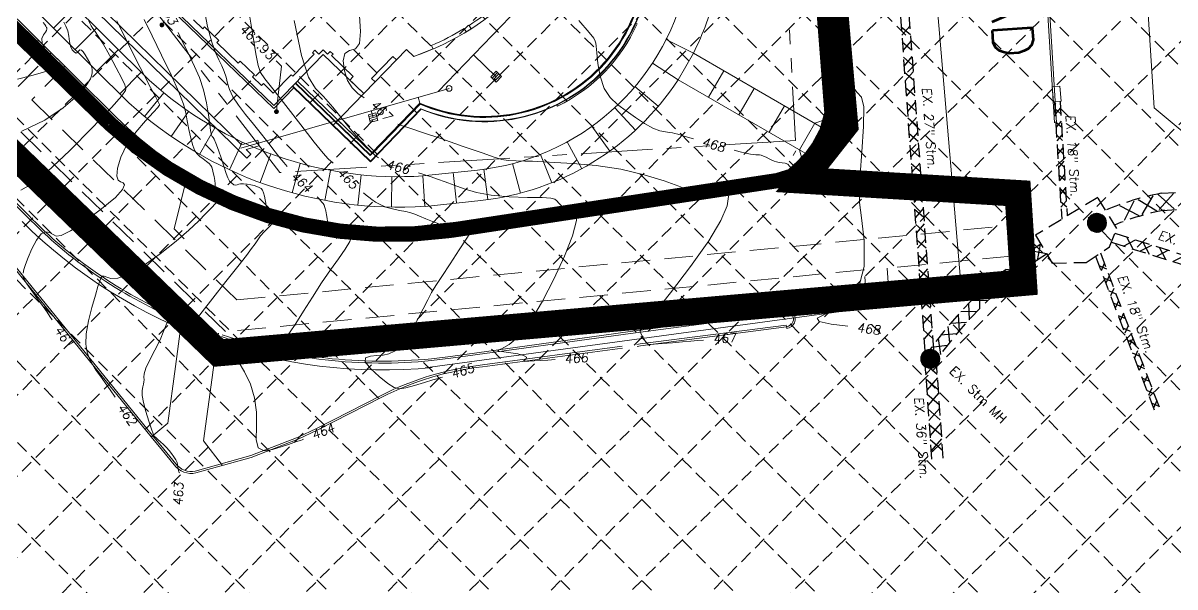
# Model space of a CAD drawing. Header units: inches. Extents: x 4334 to 5439, y 4649 to 5754.
# Drawn here: x 4893.8 to 5195.6, y 4860.6 to 5008.4 of the extents above; entities that cross this region are included whole.
import ezdxf
from ezdxf.enums import TextEntityAlignment as Align

# ---------------------------------------------------------------- set-up
doc = ezdxf.new("R2010")
doc.units = ezdxf.units.IN
doc.header["$LTSCALE"] = 30
doc.header["$MEASUREMENT"] = 0
for name, pattern in [('DIVIDE2', [0.625, 0.25, -0.125, 0, -0.125, 0, -0.125]), ('HIDDEN', [0.375, 0.25, -0.125]), ('HIDDEN2', [0.1875, 0.125, -0.0625]), ('PHANTOM2', [1.25, 0.625, -0.125, 0.125, -0.125, 0.125, -0.125]), ('PHANTOM2 Long', [1.875, 1.25, -0.125, 0.125, -0.125, 0.125, -0.125])]:
    doc.linetypes.add(name, pattern=pattern)
for name, color, linetype in [('0S-jnts', 7, 'Continuous'), ('0s-paving', 1, 'Continuous'), ('0S-wall', 1, 'Continuous'), ('0s-wall cap', 1, 'Continuous'), ('BLDG', 10, 'Continuous'), ('BNDY RWC', 4, 'PHANTOM2'), ('CONC', 8, 'Continuous'), ('CURB', 6, 'Continuous'), ('CURB_FACE', 7, 'Continuous'), ('DA LINE', 211, 'DIVIDE2'), ('EC', 15, 'Continuous'), ('GRID', 254, 'HIDDEN'), ('PC', 15, 'Continuous'), ('PRJ LIMITS', 231, 'Continuous'), ('ROW', 1, 'PHANTOM2 Long'), ('SAWCUT', 3, 'HIDDEN'), ('SILTFENCE', 23, 'HIDDEN'), ('STREETNAMES', 42, 'Continuous'), ('SW_AREA_DRAINS', 7, 'Continuous'), ('SW_INLET_EXST', 7, 'Continuous'), ('SW_MHOLE_EXST', 7, 'Continuous'), ('SW_PERF_DRAIN', 183, 'Continuous'), ('SW_PIPE', 30, 'Continuous'), ('SW_PIPE_EXIST', 7, 'HIDDEN2'), ('SW_PIPE_EXST_ANNO', 7, 'Continuous'), ('SW_PIPE_HDPE', 6, 'Continuous'), ('SW_PIPE_HDPE_18', 1, 'Continuous')]:
    doc.layers.add(name, color=color, linetype=linetype)
doc.styles.add('C140', font='SIMPLEX.shx', dxfattribs={"height": 0.07})
doc.styles.add('C80', font='SIMPLEX.shx', dxfattribs={"height": 0.04})

# ---------------------------------------------------------------- blocks, each defined once
blk = doc.blocks.new('_Dot')
at = {"color": 0, "linetype": 'ByBlock', "lineweight": -2}
blk.add_line((-0.5, 0), (-1, 0), dxfattribs=at)
at = {"color": 0, "linetype": 'ByBlock', "const_width": 0.5}
blk.add_lwpolyline([(-0.25, 0, 1), (0.25, 0, 1)], format="xyb", close=True, dxfattribs=at)

msp = doc.modelspace()

# ---------------------------------------------------------------- linework, layer by layer
at = {"layer": '0S-jnts', "color": 7, "lineweight": 0}
for p, q in [((4907.45, 5012.8), (4901.81, 5007.12)), ((4913.13, 5007.16), (4907.49, 5001.48)), ((5069.42, 5000.5), (5062.27, 5004.1)), ((4918.8, 5001.53), (4913.16, 4995.85)), ((5069.42, 5000.5), (5065.42, 4993.57)), ((5065.42, 4993.57), (5058.72, 4997.95)), ((4919.15, 4989.9), (4924.79, 4995.58)), ((5077.36, 4995.91), (5073.36, 4988.98)), ((5060.23, 4986.62), (5054.12, 4991.79)), ((5085.31, 4991.32), (5081.31, 4984.39)), ((4925.66, 4983.97), (4930.74, 4990.15)), ((4932.67, 4978.69), (4937.21, 4985.28)), ((5054.24, 4980.36), (5048.81, 4986.24)), ((5093.25, 4986.74), (5089.25, 4979.81)), ((4940.09, 4974.02), (4944.06, 4980.97)), ((5047.52, 4974.88), (5042.85, 4981.37)), ((4947.88, 4969.99), (4951.26, 4977.24)), ((5040.19, 4970.26), (5036.35, 4977.27)), ((4955.97, 4966.62), (4958.74, 4974.13)), ((5032.35, 4966.57), (5029.39, 4974)), ((4964.32, 4963.94), (4966.45, 4971.65)), ((4974.34, 4969.82), (4972.86, 4961.96)), ((5015.61, 4962.18), (5014.54, 4970.11)), ((5024.11, 4963.86), (5022.08, 4971.6)), ((4982.36, 4968.66), (4981.54, 4960.7)), ((4990.44, 4968.18), (4990.3, 4960.18)), ((4999.06, 4960.38), (4998.54, 4968.37)), ((5007.37, 4961.27), (5006.51, 4969.22))]:
    msp.add_line(p, q, dxfattribs=at)
at = {"layer": '0s-paving', "color": 7, "lineweight": 0}
for p, q in [((4880.21, 5028.56), (4921.51, 4987.56)), ((4904.61, 5015.62), (4927.15, 4993.24)), ((5106.84, 4978.89), (5069.42, 5000.5)), ((5102.84, 4971.96), (5065.42, 4993.57)), ((5107.31, 4984.74), (5107.37, 4984.04)), ((5101.2, 4982.15), (5097.2, 4975.22)), ((5101.2, 4982.15), (5107.35, 4984.27)), ((5097.2, 4975.22), (5098.83, 4969.02)), ((4998.49, 4968.36), (5012.85, 4969.9)), ((4999.18, 4960.39), (5013.7, 4961.95))]:
    msp.add_line(p, q, dxfattribs=at)
for centre, radius, start, end in [((5006.15, 5032.4), 62.86, 276.1181, 347.1541), ((5006.15, 5032.4), 70.85, 333.2397, 347.2708), ((4992.22, 5065.09), 96.93, 227.6371, 273.8033), ((5006.15, 5032.4), 70.85, 276.1171, 326.767), ((4992.22, 5065.09), 104.93, 227.6371, 273.8033)]:
    msp.add_arc(centre, radius, start, end, dxfattribs=at)
at = {"layer": '0S-wall', "color": 7, "lineweight": 0}
for p, q in [((5054.2, 5008.42), (5054.66, 5008.22)), ((4964.48, 4991.9), (4984.82, 4972.27)), ((4965.17, 4992.62), (4984.79, 4973.68)), ((4984.79, 4973.68), (4997.82, 4987.17)), ((4984.82, 4972.27), (4998.06, 4985.99)), ((5033.6, 4987.09), (5033.82, 4986.64))]:
    msp.add_line(p, q, dxfattribs=at)
for radius, start, end in [(42.33, 246.6305, 25.3891), (43.33, 247.5486, 24.471), (43.83, 295.9978, 336.0216)]:
    msp.add_arc((5014.61, 5026.03), radius, start, end, dxfattribs=at)
at = {"layer": '0s-wall cap', "color": 7, "lineweight": 0}
for p, q in [((4964.39, 4991.81), (4984.82, 4972.09)), ((4965.26, 4992.71), (4984.79, 4973.86)), ((4984.79, 4973.86), (4997.79, 4987.32)), ((4984.82, 4972.09), (4998.09, 4985.84))]:
    msp.add_line(p, q, dxfattribs=at)
for radius, start, end in [(42.21, 246.5131, 25.5065), (43.46, 247.6607, 24.3589)]:
    msp.add_arc((5014.61, 5026.03), radius, start, end, dxfattribs=at)
at = {"layer": 'BLDG', "color": 7, "lineweight": 0}
for p, q in [((4932.38, 5012.29), (4959.54, 4986.07)), ((5009.35, 5006.98), (5009.88, 5006.12)), ((5009.88, 5006.12), (5011.22, 5006.96)), ((5009.88, 5006.12), (5009.88, 5006.12)), ((5011.22, 5006.96), (5010.69, 5007.82)), ((5011.22, 5006.96), (5011.22, 5006.96)), ((4991.61, 4998.78), (4994.25, 5001.51)), ((4994.25, 5001.51), (4996.15, 4999.67)), ((4996.15, 4999.67), (5001.22, 5001.64)), ((5001.22, 5001.63), (5000.83, 5002.56)), ((5001.22, 5001.64), (5000.83, 5002.56)), ((4985.13, 4993.92), (4990.69, 4999.67)), ((4990.69, 4999.67), (4991.61, 4998.78)), ((4986.06, 4993.02), (4985.13, 4993.92)), ((4959.54, 4986.07), (4964.84, 4991.56)), ((4964.84, 4991.56), (4975.09, 4981.66)), ((4983.08, 4989.93), (4986.06, 4993.02)), ((4975.09, 4981.66), (4983.08, 4989.93))]:
    msp.add_line(p, q, dxfattribs=at)
msp.add_lwpolyline([(4938.48, 5009.24), (4940.91, 5006.9), (4941.4, 5007.41), (4941.4, 5007.41), (4941.4, 5007.41), (4945.08, 5003.85), (4945.08, 5003.85), (4945.08, 5003.85), (4945.08, 5003.85), (4944.59, 5003.34), (4950.17, 4997.96), (4950.66, 4998.47), (4950.66, 4998.47), (4950.66, 4998.47), (4954.35, 4994.91), (4954.35, 4994.91), (4954.44, 4994.82), (4953.95, 4994.31), (4956.28, 4992.05), (4956.78, 4992.56), (4956.78, 4992.56), (4956.87, 4992.48), (4959.38, 4990.05), (4964.07, 4994.9), (4964.49, 4994.5), (4970.05, 5000.25), (4969.63, 5000.66), (4970.24, 5001.29), (4971.31, 5000.25), (4972.44, 5001.42), (4973.61, 5000.29), (4974.31, 5001.01), (4975.03, 5000.31), (4974.62, 4999.89), (4980.29, 4994.42), (4979.39, 4993.49), (4983.08, 4989.93)], dxfattribs=at)
for centre, start, end in [((4973.47, 5065.75), 302.7174, 310.702), ((4973.47, 5065.74), 293.4167, 301.4022)]:
    msp.add_arc(centre, 68.85, start, end, dxfattribs=at)
at = {"layer": 'BNDY RWC', "color": 7, "lineweight": 0}
for p, q in [((5089.24, 5104.04), (5096.18, 4977.68)), ((4961.09, 4969.28), (4901.47, 5046.61)), ((5096.18, 4977.68), (4961.09, 4969.28))]:
    msp.add_line(p, q, dxfattribs=at)
at = {"layer": 'CONC', "color": 7, "lineweight": 0}
for p, q in [((5095.59, 4973.74), (5096.23, 4974.97)), ((4935.42, 4931.06), (4935.08, 4928.29)), ((5093.23, 4932.85), (5093.17, 4933.25)), ((5093.27, 4932.76), (5093.33, 4932.39)), ((4935.08, 4928.29), (4933.73, 4918.43)), ((5093.83, 4928.9), (5093.75, 4929.27)), ((5093.87, 4928.4), (5093.91, 4928.82)), ((4944.45, 4923.52), (4945.02, 4927.13)), ((4943.41, 4915.48), (4944.45, 4923.52)), ((4933.73, 4918.43), (4931.79, 4903.53)), ((4941.09, 4898.88), (4943.41, 4915.48)), ((4931.79, 4903.53), (4927.53, 4900.06)), ((4946.05, 4892.49), (4941.09, 4898.88))]:
    msp.add_line(p, q, dxfattribs=at)
for radius in [2.45, 1.95]:
    msp.add_arc((5093.67, 4930.84), radius, 274.5816, 101.8057, dxfattribs=at)
at = {"layer": 'CURB', "color": 7, "lineweight": 0}
for p, q in [((4876.69, 5025.01), (4917.99, 4984.01)), ((5104.74, 5012.47), (5106.81, 4984.71)), ((4903.19, 4998.09), (4917.63, 4983.65)), ((4876.53, 4975.97), (4894.86, 4957.71)), ((4876.89, 4976.33), (4895.22, 4958.07)), ((5091.42, 4967.4), (5068.39, 4964.39)), ((5094.59, 4968.07), (5091.38, 4967.39)), ((5068.39, 4964.39), (5011.57, 4956.69)), ((5011.58, 4956.69), (4999.71, 4955.42)), ((4927.35, 4900), (4889.46, 4946.74)), ((4927.74, 4900.31), (4889.85, 4947.06))]:
    msp.add_line(p, q, dxfattribs=at)
for points in [[(5164.04, 4982.28), (5157.03, 5095.73), (5153.92, 5139.45), (5152.74, 5158.53, -0.299365)], [(5164.54, 4982.32), (5157.53, 5095.77), (5154.42, 5139.48), (5153.24, 5158.56, -0.18712)], [(4945.84, 4926.24, 0.106983), (5000.84, 4919.94), (5005.87, 4920.56), (5052.92, 4927.05), (5093.33, 4932.39)], [(4946, 4926.71, 0.106972), (5000.79, 4920.44), (5005.8, 4921.05), (5052.85, 4927.55), (5093.27, 4932.88)], [(5050.83, 4923.2), (5014.2, 4918.32, 0.08862), (4987.84, 4910.4), (4970.89, 4901.7), (4966.11, 4899.41), (4953.62, 4894.56), (4939.07, 4890.49, -0.284304), (4933.43, 4892.59), (4930.37, 4896.39), (4927.37, 4900)], [(5050.77, 4923.7), (5014.14, 4918.82, 0.08861), (4987.61, 4910.84), (4970.67, 4902.15), (4965.91, 4899.87), (4953.46, 4895.04), (4938.95, 4890.98, -0.283581), (4933.82, 4892.9), (4930.75, 4896.7), (4927.75, 4900.32)]]:
    msp.add_lwpolyline(points, format="xyb", dxfattribs=at)
for points in [[(5093.75, 4929.27), (5055.48, 4924.31), (5054.64, 4924.18)], [(5093.82, 4928.77), (5055.55, 4923.82), (5054.72, 4923.69)]]:
    msp.add_lwpolyline(points, dxfattribs=at)
for centre, radius, start, end in [((5091.61, 4983.07), 15.29, 281.2638, 6.1526), ((4988.48, 5054.42), 99.63, 224.9641, 276.4686), ((4981.99, 5042.45), 121.54, 224.2044, 246.6376), ((4981.99, 5042.45), 121.04, 224.2025, 246.6376)]:
    msp.add_arc(centre, radius, start, end, dxfattribs=at)
at = {"layer": 'CURB_FACE', "color": 7, "lineweight": 0}
for p, q in [((4876.21, 5024.55), (4917.48, 4983.52)), ((4876.34, 5024.66), (4917.64, 4983.66)), ((5105.24, 5012.5), (5107.31, 4984.74)), ((5091.48, 4966.9), (5068.45, 4963.89)), ((5094.69, 4967.58), (5091.48, 4966.9)), ((5068.45, 4963.89), (5011.63, 4956.2)), ((5011.45, 4955.99), (4999.58, 4954.72)), ((5011.63, 4956.2), (4999.76, 4954.92))]:
    msp.add_line(p, q, dxfattribs=at)
for centre, radius, start, end in [((4988.38, 5054.22), 100.13, 224.9212, 276.4257), ((4988.48, 5054.42), 100.13, 224.9641, 276.4686), ((5091.61, 4983.07), 15.79, 281.2637, 3.5382)]:
    msp.add_arc(centre, radius, start, end, dxfattribs=at)
at = {"layer": 'DA LINE', "color": 7, "linetype": 'Continuous', "lineweight": 0}
for p, q in [((5123.46, 5127.48), (5139.71, 4937.11)), ((4959.53, 4986.78), (4933.09, 5012.3)), ((4972.47, 5000.18), (4959.53, 4986.78)), ((4983.08, 4989.93), (4972.47, 5000.18)), ((4994.25, 5001.51), (4991.61, 4998.78)), ((4996.15, 4999.67), (4994.25, 5001.51)), ((4991.61, 4998.78), (4983.08, 4989.93)), ((4965.72, 4993.19), (4985.34, 4974.25)), ((4985.34, 4974.25), (4997.82, 4987.17)), ((5139.71, 4937.11), (4999.15, 4918.02))]:
    msp.add_line(p, q, dxfattribs=at)
for centre, radius, start, end in [((4973.64, 5065.58), 69.65, 288.8509, 343.1685), ((5014.61, 5026.03), 42.33, 246.6305, 25.3891), ((4988.05, 5051.62), 134.14, 225.218, 275.5478)]:
    msp.add_arc(centre, radius, start, end, dxfattribs=at)
at = {"layer": 'EC', "color": 43, "lineweight": 0, "flags": 128}
for points in [[(4940.98, 5013.46), (4942.15, 5007.54), (4943.26, 5003.4), (4944.25, 5000.68), (4945.12, 4998.78), (4945.88, 4997.19), (4946.52, 4995.73), (4947.02, 4994.27), (4947.41, 4992.72), (4947.91, 4991.01), (4948.79, 4989.08), (4950.25, 4986.9), (4952.13, 4984.5), (4954.21, 4981.95), (4956.28, 4979.33), (4958.2, 4976.84), (4959.85, 4974.7), (4961.13, 4973.08), (4962.15, 4971.85), (4963.03, 4970.81)], [(4911.09, 5008.99), (4911.35, 5008.4), (4911.7, 5007.72), (4912.14, 5007), (4912.72, 5006.21), (4913.55, 5005.02), (4914.79, 5003.02), (4916.47, 5000.02), (4918.26, 4996.67), (4919.69, 4993.86), (4920.46, 4992.24), (4920.71, 4991.52), (4920.74, 4991.21), (4920.63, 4990.75), (4919.67, 4989.38), (4916.98, 4986.28), (4912.05, 4981.04), (4905.97, 4974.9), (4900.25, 4969.54), (4896.04, 4966.22), (4893.25, 4964.66)], [(4918.43, 5009.01), (4919.1, 5007.59), (4920.24, 5005.27), (4921.77, 5002.18), (4923.57, 4998.62), (4925.47, 4994.93), (4927.23, 4991.56), (4928.57, 4989), (4929.29, 4987.6), (4929.55, 4987.05), (4929.58, 4986.93), (4929.53, 4986.8), (4929.12, 4986.29), (4927.98, 4985.04), (4925.91, 4982.82), (4923.39, 4979.87), (4921.06, 4976.56), (4919.44, 4973.27), (4918.57, 4970.38), (4918.37, 4968.28), (4918.72, 4967.22), (4919.38, 4966.82), (4920.05, 4966.57), (4920.41, 4965.99), (4919.92, 4964.8), (4918.02, 4962.74), (4914.42, 4959.74), (4910.08, 4956.52), (4906.24, 4953.96), (4903.83, 4952.71), (4902.53, 4952.54), (4901.69, 4952.97), (4900.79, 4953.53), (4899.74, 4953.75), (4898.58, 4953.19), (4897.35, 4951.56), (4896.16, 4949.29), (4895.17, 4947), (4894.47, 4945.17), (4894.04, 4943.81), (4893.82, 4942.84)], [(4925.59, 5009.35), (4927.65, 5005.11), (4930.13, 5000.04), (4932.62, 4994.85), (4934.64, 4990.35), (4935.83, 4987.16), (4936.43, 4984.87), (4936.8, 4982.82), (4937.23, 4980.55), (4937.74, 4978.25), (4938.29, 4976.3), (4938.84, 4974.98), (4939.44, 4974.12), (4940.15, 4973.47), (4941, 4972.81), (4941.86, 4972.16), (4942.57, 4971.58), (4943.02, 4971.11), (4943.27, 4970.64), (4943.46, 4970.02), (4943.67, 4969.17), (4943.89, 4968.17), (4944.06, 4967.16), (4944.13, 4966.27), (4944.12, 4965.55), (4944.09, 4965.05), (4944.08, 4964.77), (4944.1, 4964.64), (4944.18, 4964.55), (4944.33, 4964.41), (4944.58, 4964.21), (4944.95, 4963.96), (4945.42, 4963.69), (4945.87, 4963.41), (4946.13, 4963.13), (4946.08, 4962.86), (4945.72, 4962.5), (4945.11, 4961.96), (4944.28, 4961.15), (4943.17, 4960), (4941.71, 4958.47), (4939.8, 4956.53), (4937.27, 4954.13), (4933.92, 4951.24), (4929.73, 4947.95), (4925.3, 4944.82), (4921.4, 4942.52), (4918.64, 4941.53), (4916.86, 4941.5), (4915.78, 4941.85), (4915.1, 4942.12), (4914.65, 4942.12), (4914.31, 4941.75), (4913.94, 4940.89), (4913.46, 4939.39), (4912.77, 4937.07), (4911.86, 4933.9), (4910.95, 4930.34), (4910.35, 4926.97), (4910.26, 4924.25), (4910.62, 4922.13), (4911.27, 4920.39), (4912.08, 4918.86), (4913.02, 4917.4), (4914.11, 4915.85), (4915.32, 4914.13), (4916.63, 4912.26), (4917.98, 4910.33)], [(4953.16, 5010.5), (4954.09, 5004.75), (4954.82, 5000.36), (4955.43, 4997.34), (4956.07, 4995.5), (4957.19, 4993.85), (4959.3, 4991.22), (4962.68, 4986.86), (4966.6, 4981.72), (4970.11, 4977.19), (4972.45, 4974.33), (4973.77, 4972.88), (4974.45, 4972.24), (4974.81, 4971.93), (4974.99, 4971.76), (4975.08, 4971.67)], [(4964.87, 5009.14), (4966.76, 4999.89), (4968.58, 4994.29), (4970.45, 4991.3), (4972.54, 4989.14), (4974.94, 4986.41), (4977.38, 4983.36), (4979.51, 4980.69), (4981.05, 4978.87), (4982.13, 4977.73), (4982.97, 4976.9), (4983.75, 4976.08), (4984.49, 4975.27), (4985.18, 4974.55), (4985.81, 4973.97), (4986.38, 4973.49), (4986.94, 4973.07)], [(4981.94, 5010.33), (4982.21, 5006.19), (4981.97, 5003.11), (4980.87, 5001.72), (4979.38, 5001.2), (4978.16, 5000.41), (4977.71, 4998.52), (4977.99, 4995.94), (4978.84, 4993.4), (4980.07, 4991.45), (4981.54, 4990), (4983.15, 4988.8)], [(5039.38, 5009.07), (5042.15, 5005.97), (5043.34, 5004.43), (5043.7, 5003.73), (5043.83, 5003.2), (5043.94, 5002.34), (5044.11, 5000.64), (5044.43, 4997.84), (5045.03, 4994.48), (5046.06, 4991.31), (5047.62, 4988.88), (5049.6, 4987.02), (5051.85, 4985.39), (5054.24, 4983.7), (5056.59, 4982.13), (5058.76, 4980.91), (5060.6, 4980.21), (5062.08, 4979.9), (5063.17, 4979.78), (5063.93, 4979.68), (5064.56, 4979.52), (5065.34, 4979.28), (5066.47, 4978.95), (5067.87, 4978.54), (5069.41, 4978.09)], [(4899.13, 5008.57), (4899.5, 5008.03), (4899.8, 5007.59), (4899.98, 5007.31), (4900.07, 5007.15), (4900.1, 5007.02), (4900.1, 5006.82), (4900, 5006.52), (4899.7, 5006.05), (4899.19, 5005.37), (4898.78, 5004.42), (4898.86, 5003.16), (4899.66, 5001.59), (4900.86, 4999.97), (4902.03, 4998.63), (4902.77, 4997.81), (4903.02, 4997.34), (4902.81, 4997), (4902.13, 4996.59), (4900.87, 4996.07), (4898.91, 4995.44), (4896.14, 4994.7), (4892.4, 4993.75)], [(4904.49, 5008.7), (4905.06, 5007.64), (4905.53, 5006.38), (4905.82, 5005), (4906.02, 5003.62), (4906.29, 5002.38), (4906.73, 5001.4), (4907.27, 5000.77), (4907.77, 5000.55), (4908.14, 5000.76), (4908.43, 5001.16), (4908.72, 5001.44), (4909.1, 5001.36), (4909.56, 5000.91), (4910.11, 5000.13), (4910.73, 4999.08), (4911.31, 4997.97), (4911.72, 4997.01), (4911.9, 4996.37), (4911.91, 4995.92), (4911.9, 4995.49), (4911.88, 4994.88), (4911.52, 4993.82), (4910.35, 4992.03), (4907.99, 4989.38), (4904.38, 4986.19), (4899.5, 4982.96), (4893.55, 4980.1)], [(4934.46, 5005.93), (4935.38, 5004.02), (4936.37, 5001.99), (4937.48, 4999.71), (4938.75, 4997.08), (4940.03, 4994.13), (4941.13, 4990.9), (4941.91, 4987.52), (4942.42, 4984.36), (4942.74, 4981.84), (4942.95, 4980.27), (4943.08, 4979.46), (4943.17, 4979.08), (4943.26, 4978.87), (4943.36, 4978.73), (4943.47, 4978.63), (4943.62, 4978.47), (4943.89, 4978.01), (4944.35, 4976.94), (4945.04, 4975.09), (4945.83, 4972.84), (4946.55, 4970.69), (4947.07, 4969.04), (4947.49, 4967.85), (4947.92, 4967.02), (4948.48, 4966.43), (4949.07, 4966.06), (4949.59, 4965.93), (4949.96, 4966), (4950.32, 4966.18), (4950.82, 4966.32), (4951.59, 4966.33), (4952.54, 4966.22), (4953.5, 4966.05), (4954.36, 4965.84), (4955.1, 4965.6), (4955.7, 4965.34), (4956.18, 4965.03), (4956.55, 4964.6), (4956.84, 4963.97), (4957.06, 4963.09), (4957.24, 4962.11), (4957.4, 4961.22), (4957.54, 4960.56), (4957.66, 4960.11), (4957.75, 4959.79), (4957.8, 4959.54), (4957.85, 4959.34), (4957.92, 4959.19), (4958.05, 4959.08), (4958.31, 4958.95), (4958.77, 4958.76), (4959.44, 4958.45), (4959.99, 4957.95), (4960.05, 4957.19), (4959.34, 4956.14), (4958.18, 4954.92), (4956.96, 4953.71), (4956.03, 4952.64), (4955.3, 4951.64), (4954.6, 4950.6), (4953.71, 4949.34), (4952.33, 4947.5), (4950.13, 4944.66), (4946.98, 4940.66), (4943.55, 4936.32), (4940.75, 4932.73), (4939.2, 4930.72), (4938.5, 4929.99), (4937.98, 4930.01), (4937.15, 4930.3), (4936.12, 4930.67), (4935.19, 4931.03), (4934.56, 4931.29), (4934.15, 4931.48), (4933.79, 4931.66), (4933.33, 4931.82), (4932.78, 4931.74), (4932.18, 4931.13), (4931.53, 4929.79), (4930.75, 4927.81), (4929.71, 4925.38), (4928.39, 4922.72), (4927.05, 4920.14), (4926.02, 4917.98), (4925.56, 4916.51), (4925.48, 4915.57), (4925.53, 4914.93), (4925.49, 4914.37), (4925.35, 4913.79), (4925.18, 4913.08), (4925.04, 4912.14), (4925.06, 4910.84), (4925.36, 4909), (4926, 4906.6), (4926.81, 4904.07), (4927.51, 4902), (4927.94, 4900.78), (4928.22, 4900.17), (4928.57, 4899.78), (4929.13, 4899.28), (4929.85, 4898.65), (4930.63, 4897.93), (4931.38, 4897.17), (4932.08, 4896.38), (4932.74, 4895.56), (4933.34, 4894.71), (4933.85, 4893.9), (4934.19, 4893.23), (4934.33, 4892.73), (4934.36, 4892.34), (4934.37, 4891.98), (4934.45, 4891.56), (4934.57, 4891.15), (4934.68, 4890.83), (4934.75, 4890.64), (4934.77, 4890.56), (4934.77, 4890.53)], [(5080.09, 4975.09), (5081.68, 4974.68), (5083.14, 4974.32), (5084.34, 4974.06), (5085.2, 4973.94), (5085.8, 4973.92), (5086.27, 4973.91), (5086.72, 4973.87), (5087.21, 4973.76), (5087.79, 4973.55), (5088.48, 4973.24), (5089.23, 4972.87), (5089.95, 4972.52), (5090.59, 4972.23), (5091.21, 4972.03), (5091.9, 4971.9), (5092.69, 4971.82), (5093.5, 4971.7), (5094.17, 4971.41), (5094.62, 4970.91), (5095.07, 4970.45), (5095.81, 4970.34), (5097.02, 4970.8), (5098.5, 4971.58), (5099.91, 4972.36), (5101.01, 4972.87), (5101.81, 4973.17), (5102.35, 4973.39), (5102.71, 4973.62), (5102.96, 4973.9), (5103.2, 4974.2), (5103.5, 4974.55), (5103.92, 4975.08), (5104.53, 4975.97), (5105.34, 4977.3), (5106.2, 4978.85), (5106.93, 4980.32), (5107.39, 4981.46), (5107.62, 4982.31), (5107.71, 4982.97), (5107.75, 4983.68), (5107.71, 4985.18), (5107.53, 4988.38), (5107.22, 4993.59), (5107.02, 4998.84), (5107.24, 5001.56), (5108.07, 5000.05), (5109.35, 4996.05), (5110.84, 4992.16), (5112.28, 4990.23), (5113.42, 4989.01), (5114.05, 4986.48), (5114.02, 4981.29), (5113.58, 4974.72), (5113.09, 4968.72), (5112.86, 4964.65), (5112.96, 4961.43), (5113.43, 4957.4), (5114.12, 4951.44), (5114.17, 4944.63), (5112.56, 4938.61), (5108.79, 4934.63), (5104.49, 4932.36), (5101.82, 4931.09), (5102.38, 4930.22), (5105.48, 4929.54), (5109.84, 4928.95)], [(4991.96, 4981.93), (4993.23, 4981.52), (4995.18, 4980.88), (4998.49, 4979.76), (5003.49, 4978.05), (5009.14, 4976.1), (5014.06, 4974.38), (5017.24, 4973.27), (5019.22, 4972.68), (5020.92, 4972.41), (5023.02, 4972.29), (5025.29, 4972.24), (5027.24, 4972.21), (5028.64, 4972.15), (5030.26, 4972.05), (5033.1, 4971.88), (5037.85, 4971.61), (5043.93, 4971.09), (5050.44, 4970.14), (5056.56, 4968.68), (5061.75, 4967.04), (5065.59, 4965.65), (5067.79, 4964.84), (5068.78, 4964.5), (5069.13, 4964.41), (5069.32, 4964.39), (5069.47, 4964.38), (5069.58, 4964.34), (5069.71, 4964.28), (5070.04, 4964.22), (5070.81, 4964.19), (5072.18, 4964.24), (5073.9, 4964.35), (5075.67, 4964.47), (5077.17, 4964.52), (5078.22, 4964.15), (5078.64, 4962.94), (5078.23, 4960.52), (5076.63, 4956.71), (5073.48, 4951.37), (5068.69, 4944.64), (5063.4, 4937.76), (5059.02, 4932.25), (5056.61, 4929.21), (5055.73, 4928.07), (5055.58, 4927.88), (5055.5, 4927.81), (5055.47, 4927.6), (5055.61, 4927.13), (5056.01, 4926.36), (5056.53, 4925.48), (5057.01, 4924.73), (5057.37, 4924.31), (5057.95, 4924.18), (5059.16, 4924.24), (5061.28, 4924.42), (5063.92, 4924.65), (5066.54, 4924.88), (5068.71, 4925.06), (5070.5, 4925.22), (5072.09, 4925.35)], [(4997.39, 4969.19), (4998.32, 4968.9), (4999.37, 4968.55), (5000.69, 4968.11), (5002.38, 4967.54), (5004.42, 4966.81), (5006.76, 4965.95), (5009.42, 4964.96), (5012.58, 4964.01), (5016.49, 4963.28), (5021.2, 4962.89), (5025.96, 4962.74), (5029.8, 4962.68), (5032.07, 4962.56), (5033.13, 4962.31), (5033.64, 4961.87), (5034.17, 4961.21), (5034.91, 4960.51), (5035.99, 4959.97), (5037.37, 4959.63), (5038.53, 4958.82), (5038.81, 4956.7), (5037.76, 4952.69), (5035.62, 4947.31), (5032.86, 4941.33), (5029.86, 4935.49), (5026.82, 4930.36), (5023.87, 4926.47), (5021.2, 4924.16), (5019.16, 4923.07), (5018.18, 4922.65), (5018.5, 4922.43), (5019.8, 4922.26), (5021.59, 4922.03), (5023.41, 4921.7), (5024.9, 4921.28), (5025.7, 4920.84), (5025.65, 4920.41), (5025.17, 4920.06), (5024.89, 4919.83), (5025.28, 4919.75), (5026.29, 4919.78), (5027.73, 4919.87), (5029.42, 4919.99), (5031.27, 4920.11), (5033.21, 4920.23)], [(4983, 4963.89), (4983.67, 4963.36), (4984.39, 4962.8), (4985.21, 4962.19), (4986.18, 4961.51), (4987.36, 4960.83), (4988.84, 4960.21), (4990.62, 4959.73), (4992.48, 4959.34), (4994.13, 4959.03), (4995.4, 4958.73), (4996.48, 4958.37), (4997.72, 4957.85), (4999.32, 4957.15), (5001.08, 4956.4), (5002.7, 4955.77), (5003.98, 4955.41), (5005.09, 4955.29), (5006.32, 4955.31), (5007.87, 4955.41), (5009.48, 4955.53), (5010.83, 4955.65), (5011.65, 4955.72), (5012.05, 4955.74), (5012.19, 4955.71), (5012.22, 4955.63), (5012.18, 4955.49), (5012.07, 4955.27), (5011.85, 4954.88), (5011.28, 4953.96), (5010.06, 4952.07), (5008.05, 4948.99), (5005.67, 4945.35), (5003.5, 4942.03), (5001.96, 4939.63), (5000.86, 4937.79), (4999.83, 4935.91), (4998.62, 4933.53), (4997.22, 4930.84), (4995.72, 4928.15), (4994.19, 4925.77), (4992.66, 4923.83), (4991.15, 4922.45), (4989.67, 4921.69), (4988.16, 4921.37), (4986.53, 4921.27), (4984.82, 4921.15), (4983.57, 4920.71), (4983.43, 4919.67), (4984.81, 4917.86), (4987.08, 4915.75), (4989.37, 4913.94), (4991.03, 4912.89), (4992.41, 4912.57), (4994.06, 4912.81), (4996.39, 4913.42), (4998.95, 4914.18), (5001.16, 4914.87), (5002.54, 4915.3), (5003.27, 4915.53), (5003.67, 4915.65)], [(4970.83, 4962.92), (4971.3, 4962.41), (4971.74, 4961.92), (4972.12, 4961.5), (4972.42, 4961.14), (4972.67, 4960.72), (4972.9, 4960.11), (4973.13, 4959.21), (4973.34, 4958.17), (4973.5, 4957.21), (4973.6, 4956.5), (4973.73, 4955.99), (4973.98, 4955.62), (4974.44, 4955.32), (4975.18, 4955.06), (4976.24, 4954.84), (4977.6, 4954.63), (4978.93, 4954.29), (4979.84, 4953.67), (4979.98, 4952.64), (4979.4, 4951.14), (4978.18, 4949.15), (4976.46, 4946.67), (4974.36, 4943.71), (4972.04, 4940.33), (4969.64, 4936.61), (4967.33, 4932.91), (4965.3, 4929.67), (4963.66, 4927.2), (4962.31, 4925.5), (4961.1, 4924.48), (4959.89, 4924.04), (4958.66, 4924), (4957.4, 4924.17), (4956.1, 4924.38), (4954.64, 4924.58), (4952.91, 4924.71), (4950.91, 4924.73), (4949.16, 4924.42), (4948.3, 4923.58), (4948.77, 4922.02), (4950.17, 4919.79), (4951.88, 4917.01), (4953.38, 4913.77), (4954.47, 4910.2), (4955, 4906.41), (4954.99, 4902.61), (4954.93, 4899.3), (4955.45, 4897.07), (4957.01, 4896.32), (4959.2, 4896.62), (4961.48, 4897.35), (4963.36, 4897.98), (4964.78, 4898.45), (4965.81, 4898.79), (4966.5, 4899.02), (4966.96, 4899.19), (4967.3, 4899.33)], [(4893.8, 4942.11), (4894.09, 4941.31), (4894.83, 4940.1), (4896.1, 4938.26), (4897.63, 4936.11), (4899.06, 4934.12), (4900.13, 4932.63), (4900.89, 4931.55), (4901.5, 4930.67)]]:
    msp.add_lwpolyline(points, dxfattribs=at)
at = {"layer": 'GRID', "color": 253, "linetype": 'HIDDEN', "ltscale": 0.45}
for p, q in [((4610.42, 5583.58), (5268.02, 4925.97)), ((4599.81, 5572.97), (5257.42, 4915.36)), ((4589.2, 5562.37), (5246.81, 4904.76)), ((4578.6, 5551.76), (5236.21, 4894.15)), ((4567.99, 5541.15), (5225.6, 4883.54)), ((4557.38, 5530.55), (5214.99, 4872.94)), ((4546.78, 5519.94), (5204.39, 4862.33)), ((4536.17, 5509.33), (5193.78, 4851.72)), ((4525.56, 5498.73), (5183.17, 4841.12)), ((4514.96, 5488.12), (5172.57, 4830.51)), ((4504.35, 5477.51), (5161.96, 4819.9)), ((4493.74, 5466.91), (5151.35, 4809.3)), ((4483.14, 5456.3), (5140.75, 4798.69)), ((4472.53, 5445.69), (5130.14, 4788.08)), ((4461.92, 5435.09), (5119.53, 4777.48)), ((4451.32, 5424.48), (5108.93, 4766.87)), ((4440.71, 5413.87), (5098.32, 4756.26)), ((4430.29, 5402.98), (5087.9, 4745.37)), ((4419.69, 5392.38), (5077.3, 4734.77)), ((4409.08, 5381.77), (5066.69, 4724.16)), ((4398.47, 5371.16), (5056.08, 4713.55)), ((5193.78, 5297.2), (4822.5, 4925.92)), ((5204.39, 5286.59), (4833.11, 4915.32)), ((5214.99, 5275.99), (4843.71, 4904.71)), ((5225.6, 5265.38), (4854.32, 4894.1)), ((5236.21, 5254.77), (4864.93, 4883.5)), ((5246.81, 5244.17), (4875.53, 4872.89)), ((5257.42, 5233.56), (4886.14, 4862.28)), ((5268.02, 5222.95), (4896.75, 4851.68)), ((5278.63, 5212.35), (4907.35, 4841.07)), ((5289.24, 5201.74), (4917.96, 4830.46)), ((5299.84, 5191.13), (4928.57, 4819.86)), ((5310.45, 5180.53), (4939.17, 4809.25)), ((5321.06, 5169.92), (4949.78, 4798.64)), ((5331.66, 5159.31), (4960.39, 4788.04)), ((5342.27, 5148.71), (4970.99, 4777.43)), ((5352.88, 5138.1), (4981.6, 4766.82)), ((5363.48, 5127.49), (4992.21, 4756.22)), ((5374.09, 5116.89), (5002.81, 4745.61)), ((5384.7, 5106.28), (5013.42, 4735)), ((5395.46, 5095.87), (5024.01, 4724.42)), ((5406.07, 5085.26), (5034.61, 4713.81))]:
    msp.add_line(p, q, dxfattribs=at)
at = {"layer": 'PC', "color": 43, "lineweight": 0}
for points in [[(4895.96, 5003.34), (4828.87, 5003.47), (4827.24, 5005)], [(4895.96, 5003.34), (4828.87, 5003.47), (4827.24, 5005)], [(4960.35, 4986.45), (4961.54, 4997.12), (4960.11, 4998.55)], [(4960.35, 4986.45), (4961.54, 4997.12), (4960.11, 4998.55)], [(4936.5, 4966.9), (4933.38, 4954.53), (4936.07, 4951.85)], [(4936.5, 4966.9), (4933.38, 4954.53), (4936.07, 4951.85)]]:
    msp.add_lwpolyline(points, dxfattribs=at)
for centre, radius in [((4897.25, 5003.35), 0.592), ((4897.25, 5003.35), 0.592), ((4936.77, 4968.12), 0.619), ((4936.77, 4968.12), 0.619)]:
    msp.add_circle(centre, radius, dxfattribs=at)
at = {"layer": 'PRJ LIMITS', "color": 1, "linetype": 'HIDDEN', "const_width": 7}
msp.add_lwpolyline([(4690.09, 5174.87), (4729.7, 5116.26), (4762.97, 5079.82), (4771.07, 5090.54), (4945.06, 4921.95), (5155.93, 4940.4), (5154.4, 4963.8), (5097.83, 4967.22), (5109.12, 4981.57), (5100.34, 5081.24), (5131.08, 5084.52), (5123.89, 5178.84), (5094.64, 5175.86), (5085.05, 5339.43), (5072.82, 5321.23), (5065.36, 5316.75), (5006.56, 5311.1), (4977.9, 5315.88), (4965.06, 5326.92), (4784.46, 5498.18), (4744.79, 5459.36), (4719.88, 5480.89), (4718, 5483.85), (4546.68, 5362.78)], dxfattribs=at)
at = {"layer": 'ROW', "color": 7, "lineweight": 0}
for q in [(5174.48, 5227.69), (5200.63, 4977.51)]:
    msp.add_line((5190.11, 4986.18), q, dxfattribs=at)
at = {"layer": 'SAWCUT', "color": 7, "lineweight": 0}
for p, q in [((4946.9, 4927.54), (4770.1, 5100.03)), ((4892.53, 4991.77), (4901.23, 5000.65)), ((4901.23, 5000.65), (4904.78, 4997.13)), ((4904.78, 4997.13), (4896.11, 4988.27)), ((4896.11, 4988.27), (4949.83, 4935.86)), ((4949.83, 4935.86), (5151.86, 4955.32)), ((5151.86, 4955.32), (5152.63, 4947.36)), ((5152.63, 4947.36), (5120.21, 4944.15)), ((5152.63, 4947.36), (5152.63, 4947.36)), ((5114.22, 4943.74), (4946.9, 4927.54)), ((5114.85, 4934.54), (5114.22, 4943.74)), ((5120.21, 4944.15), (5120.85, 4934.79)), ((5120.85, 4934.79), (5114.85, 4934.54))]:
    msp.add_line(p, q, dxfattribs=at)
at = {"layer": 'SILTFENCE', "color": 7, "lineweight": 0}
msp.add_line((4916.93, 4982.94), (4756.5, 5140.26), dxfattribs=at)
at = {"layer": 'SILTFENCE', "color": 200, "lineweight": 0}
for p, q in [((5101.45, 5086.45), (5108.31, 4984.85)), ((5094.86, 4966.59), (5011.81, 4955.21))]:
    msp.add_line(p, q, dxfattribs=at)
at = {"layer": 'SILTFENCE', "color": 200, "linetype": 'Continuous', "const_width": 4}
msp.add_lwpolyline([(5084.71, 5256.74), (5105.72, 4984.79), (5104.35, 4979.91), (5102.26, 4976), (5100.1, 4973.03), (5097.78, 4970.64), (5095.25, 4968.31), (5091.39, 4967.13), (5005.71, 4954.08, -0.225991), (4916.54, 4982.09), (4587.06, 5304.64), (4596.78, 5314.5), (4567.65, 5342.16), (4596.93, 5390.66), (4667.82, 5415.99), (4711.36, 5459.98), (4730.39, 5442.52)], format="xyb", dxfattribs=at)
at = {"layer": 'SILTFENCE', "color": 200, "lineweight": 0}
msp.add_arc((5091.61, 4983.07), 16.79, 281.159, 6.0944, dxfattribs=at)
at = {"layer": 'SILTFENCE', "color": 200, "linetype": 'Continuous', "lineweight": 0}
msp.add_arc((4990.04, 5056.9), 103.99, 225.329, 282.0797, dxfattribs=at)
at = {"layer": 'SW_AREA_DRAINS', "color": 5, "lineweight": 0}
for p, q in [((5018.11, 4995.43), (5016.71, 4994)), ((5018.11, 4995.43), (5016.71, 4994)), ((5018.46, 4995.09), (5017.06, 4993.66)), ((5018.46, 4995.09), (5017.06, 4993.66)), ((5018.83, 4994.72), (5017.43, 4993.3)), ((5018.83, 4994.72), (5017.43, 4993.3)), ((4986.38, 4984.38), (4984.43, 4983.9)), ((4986.38, 4984.38), (4984.43, 4983.9)), ((4986.49, 4983.9), (4984.55, 4983.43)), ((4986.49, 4983.9), (4984.55, 4983.43)), ((4986.62, 4983.4), (4984.68, 4982.92)), ((4986.62, 4983.4), (4984.68, 4982.92))]:
    msp.add_line(p, q, dxfattribs=at)
for points in [[(5017.74, 4995.79), (5016.34, 4994.36), (5017.77, 4992.96), (5019.17, 4994.39)], [(5017.74, 4995.79), (5016.34, 4994.36), (5017.77, 4992.96), (5019.17, 4994.39)], [(4986.26, 4984.87), (4984.31, 4984.4), (4984.79, 4982.45), (4986.73, 4982.93)], [(4986.26, 4984.87), (4984.31, 4984.4), (4984.79, 4982.45), (4986.73, 4982.93)]]:
    msp.add_lwpolyline(points, close=True, dxfattribs=at)
at = {"layer": 'SW_INLET_EXST', "color": 5, "lineweight": 0}
for p, q in [((5165.43, 4991.92), (5163.43, 4991.78)), ((5163.43, 4991.78), (5163.72, 4987.79)), ((5165.72, 4987.93), (5165.43, 4991.92)), ((5163.72, 4987.79), (5165.72, 4987.93))]:
    msp.add_line(p, q, dxfattribs=at)
at = {"layer": 'SW_MHOLE_EXST', "color": 5, "lineweight": 0}
for p, q in [((5172.62, 4956.12), (5175.06, 4958.56)), ((5172.62, 4955.94), (5175.23, 4958.56)), ((5172.63, 4956.31), (5174.87, 4958.55)), ((5172.63, 4955.78), (5175.4, 4958.54)), ((5172.65, 4955.63), (5175.55, 4958.52)), ((5172.66, 4956.51), (5174.66, 4958.52)), ((5172.68, 4955.48), (5175.7, 4958.49)), ((5172.71, 4956.74), (5174.43, 4958.47)), ((5172.72, 4955.34), (5175.84, 4958.45)), ((5172.77, 4955.21), (5175.97, 4958.41)), ((5172.8, 4957.01), (5174.16, 4958.37)), ((5172.82, 4955.08), (5176.1, 4958.36)), ((5172.87, 4954.96), (5176.22, 4958.3)), ((5172.93, 4954.84), (5176.33, 4958.24)), ((5172.99, 4957.38), (5173.8, 4958.19)), ((5173, 4954.73), (5176.44, 4958.18)), ((5173.07, 4954.63), (5176.55, 4958.11)), ((5173.14, 4954.52), (5176.65, 4958.03)), ((5173.22, 4954.43), (5176.75, 4957.95)), ((5173.31, 4954.33), (5176.84, 4957.87)), ((5173.4, 4954.25), (5176.93, 4957.78)), ((5173.49, 4954.16), (5177.01, 4957.69)), ((5173.59, 4954.08), (5177.09, 4957.59)), ((5173.69, 4954.01), (5177.17, 4957.49)), ((5173.79, 4953.94), (5177.24, 4957.38)), ((5173.91, 4953.87), (5177.3, 4957.27)), ((5174.02, 4953.81), (5177.36, 4957.15)), ((5174.14, 4953.76), (5177.42, 4957.03)), ((5174.27, 4953.71), (5177.47, 4956.91)), ((5174.4, 4953.66), (5177.51, 4956.77)), ((5174.54, 4953.63), (5177.55, 4956.63)), ((5174.69, 4953.6), (5177.58, 4956.49)), ((5174.85, 4953.57), (5177.6, 4956.33)), ((5175.01, 4953.56), (5177.61, 4956.17)), ((5175.19, 4953.56), (5177.61, 4955.99)), ((5175.37, 4953.57), (5177.6, 4955.8)), ((5175.58, 4953.6), (5177.57, 4955.59)), ((5175.81, 4953.66), (5177.52, 4955.36)), ((5176.09, 4953.76), (5177.42, 4955.09)), ((5176.46, 4953.95), (5177.22, 4954.71)), ((5128.97, 4920.47), (5131.41, 4922.91)), ((5128.97, 4920.3), (5131.58, 4922.91)), ((5128.98, 4920.66), (5131.22, 4922.9)), ((5128.98, 4920.13), (5131.74, 4922.9)), ((5129, 4919.98), (5131.9, 4922.88)), ((5129.01, 4920.87), (5131.01, 4922.87)), ((5129.03, 4919.83), (5132.05, 4922.85)), ((5129.06, 4921.1), (5130.78, 4922.82)), ((5129.07, 4919.69), (5132.18, 4922.81)), ((5129.11, 4919.56), (5132.32, 4922.76)), ((5129.15, 4921.37), (5130.51, 4922.73)), ((5129.16, 4919.44), (5132.44, 4922.71)), ((5129.22, 4919.31), (5132.57, 4922.66)), ((5129.28, 4919.2), (5132.68, 4922.6)), ((5129.34, 4921.73), (5130.15, 4922.54)), ((5129.35, 4919.09), (5132.79, 4922.53)), ((5129.42, 4918.98), (5132.9, 4922.46)), ((5129.49, 4918.88), (5133, 4922.39)), ((5129.57, 4918.78), (5133.1, 4922.31)), ((5129.66, 4918.69), (5133.19, 4922.22)), ((5129.74, 4918.6), (5133.28, 4922.14)), ((5129.84, 4918.52), (5133.36, 4922.04)), ((5129.93, 4918.44), (5133.44, 4921.94)), ((5130.04, 4918.36), (5133.52, 4921.84)), ((5130.14, 4918.29), (5133.59, 4921.74)), ((5130.25, 4918.23), (5133.65, 4921.62)), ((5130.37, 4918.17), (5133.71, 4921.51)), ((5130.49, 4918.11), (5133.77, 4921.39)), ((5130.62, 4918.06), (5133.82, 4921.26)), ((5130.75, 4918.02), (5133.86, 4921.13)), ((5130.89, 4917.98), (5133.9, 4920.99)), ((5131.04, 4917.95), (5133.93, 4920.84)), ((5131.19, 4917.93), (5133.95, 4920.68)), ((5131.36, 4917.92), (5133.96, 4920.52)), ((5131.53, 4917.92), (5133.96, 4920.34)), ((5131.72, 4917.93), (5133.95, 4920.16)), ((5131.93, 4917.96), (5133.92, 4919.95)), ((5132.16, 4918.01), (5133.86, 4919.72)), ((5132.44, 4918.11), (5133.77, 4919.44)), ((5132.81, 4918.31), (5133.57, 4919.07))]:
    msp.add_line(p, q, dxfattribs=at)
for centre in [(5175.12, 4956.06), (5131.46, 4920.41)]:
    msp.add_circle(centre, 2.5, dxfattribs=at)
at = {"layer": 'SW_PERF_DRAIN', "color": 5, "lineweight": 0, "ltscale": 0.5}
for p, q in [((4997.76, 4987.47), (4985.19, 4974.45)), ((4997.76, 4987.47), (4985.19, 4974.45)), ((4985.19, 4974.45), (4976.15, 4983.18)), ((4985.19, 4974.45), (4976.15, 4983.18))]:
    msp.add_line(p, q, dxfattribs=at)
msp.add_arc((5014.61, 5026.03), 42.08, 246.3951, 25.6245, dxfattribs=at)
msp.add_arc((5014.61, 5026.03), 42.08, 246.3951, 25.6245, dxfattribs=at)
at = {"layer": 'SW_PIPE', "color": 5, "lineweight": 0}
for p, q in [((4952.45, 4973.01), (4811.02, 5111.68)), ((4952.45, 4973.01), (4811.02, 5111.68)), ((4952.45, 4973.01), (4811.02, 5111.68)), ((4951.05, 4976.48), (4904.46, 5022.16)), ((4951.05, 4976.48), (4904.46, 5022.16)), ((4951.05, 4976.48), (4904.46, 5022.16)), ((4951.05, 4976.48), (4955.3, 4977.7)), ((4951.05, 4976.48), (4955.3, 4977.7)), ((4951.05, 4976.48), (4955.3, 4977.7)), ((4952.28, 4975.28), (4955.71, 4976.26)), ((4952.28, 4975.28), (4955.71, 4976.26)), ((4952.28, 4975.28), (4955.71, 4976.26)), ((4955.71, 4976.26), (4955.3, 4977.7)), ((4955.71, 4976.26), (4955.3, 4977.7)), ((4955.71, 4976.26), (4955.3, 4977.7)), ((4953.51, 4974.08), (4952.28, 4975.28)), ((4953.51, 4974.08), (4952.28, 4975.28)), ((4953.51, 4974.08), (4952.28, 4975.28)), ((4953.5, 4974.08), (4952.46, 4973)), ((4953.5, 4974.08), (4952.46, 4973)), ((4953.5, 4974.08), (4952.46, 4973))]:
    msp.add_line(p, q, dxfattribs=at)
at = {"layer": 'SW_PIPE_EXIST', "color": 5}
for p, q in [((5113.54, 5179), (5132.31, 4922.77)), ((5111.74, 5172.8), (5130.07, 4922.49)), ((5163.97, 4987.81), (5165.89, 4956.99)), ((5165.47, 4987.91), (5167.34, 4957.87)), ((5191.98, 4963.81), (5249.14, 4967.37)), ((5175.35, 4962.74), (5159, 4952.8)), ((5180.32, 4954.55), (5175.35, 4962.74)), ((5192.26, 4959.32), (5244.33, 4962.56)), ((5178.44, 4949.77), (5180.32, 4954.55)), ((5159, 4952.8), (5163.42, 4945.53)), ((5179.84, 4953.32), (5221.8, 4940.03)), ((5172.32, 4945.7), (5178.44, 4949.77)), ((5178.92, 4950.99), (5222.57, 4937.16)), ((5163.42, 4945.53), (5172.32, 4945.7)), ((5174.74, 4947.31), (5190.54, 4905.86)), ((5176.02, 4948.16), (5191.79, 4906.79)), ((5129.97, 4920.31), (5131.82, 4893.76)), ((5132.96, 4920.52), (5134.82, 4893.96))]:
    msp.add_line(p, q, dxfattribs=at)
at = {"layer": 'SW_PIPE_EXIST', "color": 5, "linetype": 'Continuous'}
for p, q in [((5123.85, 5007.48), (5126.26, 5005.41)), ((5126.09, 5007.65), (5124.01, 5005.24)), ((5124.14, 5003.5), (5126.55, 5001.42)), ((5126.39, 5003.66), (5124.31, 5001.25)), ((5124.43, 4999.51), (5126.84, 4997.43)), ((5126.68, 4999.67), (5124.6, 4997.26)), ((5124.73, 4995.52), (5127.13, 4993.44)), ((5126.97, 4995.68), (5124.89, 4993.27)), ((5125.02, 4991.53), (5127.43, 4989.45)), ((5127.26, 4991.69), (5125.18, 4989.28)), ((5127.55, 4987.7), (5125.47, 4985.29)), ((5125.31, 4987.54), (5127.72, 4985.46)), ((5164.08, 4986.07), (5165.67, 4984.67)), ((5165.58, 4986.17), (5164.17, 4984.58)), ((5125.6, 4983.55), (5128.01, 4981.47)), ((5127.85, 4983.71), (5125.77, 4981.3)), ((5164.3, 4982.58), (5165.89, 4981.18)), ((5165.79, 4982.68), (5164.39, 4981.08)), ((5125.89, 4979.56), (5128.3, 4977.48)), ((5128.14, 4979.72), (5126.06, 4977.32)), ((5164.52, 4979.09), (5166.11, 4977.68)), ((5166.01, 4979.18), (5164.61, 4977.59)), ((5126.19, 4975.57), (5128.6, 4973.49)), ((5128.43, 4975.73), (5126.35, 4973.33)), ((5164.73, 4975.6), (5166.32, 4974.19)), ((5166.23, 4975.69), (5164.83, 4974.1)), ((5126.48, 4971.58), (5128.89, 4969.5)), ((5128.72, 4971.75), (5126.64, 4969.34)), ((5164.95, 4972.1), (5166.54, 4970.7)), ((5166.45, 4972.2), (5165.04, 4970.61)), ((5126.77, 4967.59), (5129.18, 4965.51)), ((5129.02, 4967.76), (5126.94, 4965.35)), ((5165.17, 4968.61), (5166.76, 4967.21)), ((5166.67, 4968.7), (5165.26, 4967.11)), ((5127.06, 4963.6), (5129.47, 4961.52)), ((5129.31, 4963.77), (5127.23, 4961.36)), ((5165.39, 4965.12), (5166.98, 4963.71)), ((5166.88, 4965.21), (5165.48, 4963.62)), ((5191.15, 4963.52), (5195.39, 4959.77)), ((5191.4, 4959.52), (5195.14, 4963.77)), ((5165.61, 4961.62), (5167.2, 4960.22)), ((5167.1, 4961.72), (5165.7, 4960.13)), ((5181.05, 4960.57), (5186.1, 4958.02)), ((5182.3, 4956.77), (5184.85, 4961.82)), ((5185.94, 4962.14), (5190.81, 4959.25)), ((5186.93, 4958.26), (5189.82, 4963.13)), ((5127.36, 4959.61), (5129.76, 4957.53)), ((5129.6, 4959.78), (5127.52, 4957.37)), ((5127.65, 4955.62), (5130.06, 4953.54)), ((5129.89, 4955.79), (5127.81, 4953.38)), ((5127.94, 4951.63), (5130.35, 4949.55)), ((5130.18, 4951.8), (5128.1, 4949.39)), ((5182.1, 4949.98), (5185.24, 4951.61)), ((5182.86, 4952.37), (5184.49, 4949.23)), ((5161.91, 4947.9), (5157.75, 4948.71)), ((5160.23, 4950.38), (5159.43, 4946.22)), ((5186.39, 4948.62), (5189.53, 4950.25)), ((5187.15, 4951.01), (5188.78, 4947.87)), ((5190.68, 4947.26), (5193.82, 4948.89)), ((5191.44, 4949.65), (5193.07, 4946.51)), ((5128.23, 4947.65), (5130.64, 4945.57)), ((5130.48, 4947.81), (5128.4, 4945.4)), ((5153.62, 4945.69), (5153.12, 4941.48)), ((5158.65, 4945.68), (5154.46, 4946.33)), ((5156.88, 4948.1), (5156.23, 4943.91)), ((5177.06, 4945.43), (5176.19, 4943.49)), ((5194.97, 4945.9), (5198.11, 4947.53)), ((5128.51, 4943.85), (5130.92, 4941.77)), ((5130.75, 4944.01), (5128.67, 4941.6)), ((5150.45, 4943.17), (5150.1, 4938.94)), ((5155.48, 4943.34), (5151.26, 4943.84)), ((5175.66, 4944.9), (5177.59, 4944.03)), ((5128.8, 4939.86), (5131.21, 4937.78)), ((5131.05, 4940.02), (5128.97, 4937.61)), ((5147.37, 4940.53), (5147.18, 4936.29)), ((5152.39, 4940.88), (5148.16, 4941.23)), ((5176.91, 4941.63), (5178.84, 4940.76)), ((5178.31, 4942.16), (5177.44, 4940.22)), ((5144.39, 4937.78), (5144.35, 4933.54)), ((5149.39, 4938.31), (5145.15, 4938.51)), ((5178.15, 4938.35), (5180.09, 4937.49)), ((5179.55, 4938.89), (5178.69, 4936.95)), ((5129.1, 4935.87), (5131.5, 4933.79)), ((5131.34, 4936.03), (5129.26, 4933.62)), ((5141.51, 4934.92), (5141.63, 4930.68)), ((5146.49, 4935.64), (5142.25, 4935.68)), ((5179.4, 4935.08), (5181.33, 4934.22)), ((5180.8, 4935.62), (5179.93, 4933.68)), ((5129.39, 4931.88), (5131.8, 4929.8)), ((5131.63, 4932.04), (5129.55, 4929.63)), ((5138.74, 4931.96), (5139.01, 4927.73)), ((5143.69, 4932.86), (5139.45, 4932.74)), ((5180.65, 4931.81), (5182.58, 4930.95)), ((5182.05, 4932.35), (5181.18, 4930.41)), ((5129.68, 4927.89), (5132.09, 4925.81)), ((5131.92, 4928.05), (5129.84, 4925.65)), ((5136.08, 4928.9), (5136.5, 4924.68)), ((5140.99, 4929.98), (5136.76, 4929.71)), ((5181.89, 4928.54), (5183.83, 4927.68)), ((5183.29, 4929.08), (5182.43, 4927.14)), ((5133.53, 4925.75), (5134.11, 4921.55)), ((5138.4, 4927.01), (5134.18, 4926.58)), ((5183.14, 4925.27), (5185.07, 4924.41)), ((5184.54, 4925.81), (5183.67, 4923.87)), ((5135.92, 4923.94), (5131.72, 4923.36)), ((5184.39, 4922), (5186.32, 4921.14)), ((5185.79, 4922.54), (5184.92, 4920.6)), ((5130.05, 4919.19), (5133.25, 4916.41)), ((5133.04, 4919.4), (5130.26, 4916.2)), ((5185.63, 4918.73), (5187.57, 4917.86)), ((5187.03, 4919.27), (5186.17, 4917.33)), ((5130.33, 4915.2), (5133.53, 4912.42)), ((5133.32, 4915.41), (5130.53, 4912.21)), ((5186.88, 4915.46), (5188.81, 4914.59)), ((5188.28, 4916), (5187.41, 4914.06)), ((5188.13, 4912.19), (5190.06, 4911.32)), ((5189.53, 4912.73), (5188.66, 4910.79)), ((5130.6, 4911.21), (5133.81, 4908.43)), ((5133.6, 4911.42), (5130.81, 4908.22)), ((5190.77, 4909.46), (5189.91, 4907.52)), ((5130.88, 4907.22), (5134.08, 4904.44)), ((5133.88, 4907.43), (5131.09, 4904.23)), ((5189.37, 4908.92), (5191.31, 4908.05)), ((5131.16, 4903.24), (5134.36, 4900.46)), ((5134.15, 4903.45), (5131.37, 4900.25)), ((5131.44, 4899.24), (5134.64, 4896.46)), ((5134.43, 4899.45), (5131.65, 4896.25))]:
    msp.add_line(p, q, dxfattribs=at)
at = {"layer": 'SW_PIPE_EXIST', "color": 5}
for centre, radius, start, end in [((5206.18, 4890.64), 74.54, 101.0248, 112.7236), ((5206.18, 4890.64), 70.04, 101.0248, 112.1891), ((5221.04, 4857.68), 110.86, 123.2666, 144.9914), ((5221.04, 4857.68), 107.86, 123.2666, 144.9914)]:
    msp.add_arc(centre, radius, start, end, dxfattribs=at)
at = {"layer": 'SW_PIPE_HDPE', "color": 5, "lineweight": 0}
for p, q in [((5045.73, 5035.32), (5002.54, 4990.48)), ((5045.73, 5035.32), (5002.54, 4990.48)), ((5017.76, 4994.37), (5011.81, 5000.1)), ((5017.76, 4994.37), (5011.81, 5000.1)), ((4950.84, 4975.64), (5005.43, 4991.3)), ((4950.84, 4975.64), (5005.43, 4991.3))]:
    msp.add_line(p, q, dxfattribs=at)
at = {"layer": 'SW_PIPE_HDPE_18', "color": 5, "lineweight": 0}
for p, q in [((4997.76, 4987.47), (4997.32, 4988.98)), ((4997.76, 4987.47), (4997.32, 4988.98)), ((4985.52, 4983.66), (4984.98, 4985.48)), ((4985.52, 4983.66), (4984.98, 4985.48))]:
    msp.add_line(p, q, dxfattribs=at)
msp.add_circle((5005.43, 4991.3), 0.75, dxfattribs=at)
msp.add_circle((5005.43, 4991.3), 0.75, dxfattribs=at)

# ---------------------------------------------------------------- block references
at = {"layer": 'PC', "color": 43, "lineweight": 0, "xscale": 1.25, "yscale": 1.25, "zscale": 1.25}
for p, rotation in [((4930.2, 5007.95), 240.7178998198012), ((4930.2, 5007.95), 240.7178998198012), ((4897.21, 5003.34), 359.8916531604841), ((4897.21, 5003.34), 359.8916531604841), ((4960.21, 4985.21), 263.6582459191559), ((4960.21, 4985.21), 263.6582459191559), ((4936.8, 4968.11), 75.86092720964913), ((4936.8, 4968.11), 75.86092720964913)]:
    msp.add_blockref('_Dot', p, dxfattribs=dict(at, rotation=rotation))

# ---------------------------------------------------------------- texts
at = {"layer": 'EC', "color": 43, "lineweight": 0, "style": 'C80', "oblique": 8}
for s, rotation, p in [('463', 295.2129, (4932.08, 5010.94)), ('467', 314.8952, (4987.69, 4985.49)), ('468', 344.2625, (5074.74, 4976.56)), ('465', 313.4647, (4978.94, 4967.68)), ('466', 345.5041, (4992.06, 4970.7)), ('464', 315.8638, (4966.84, 4966.77)), ('461', 304.886, (4904.67, 4926.12)), ('467', 4.8049, (5077.62, 4925.81)), ('468', 352.907, (5115.35, 4928.27)), ('466', 3.6772, (5038.74, 4920.59)), ('465', 17.189, (5008.97, 4917.29)), ('462', 304.886, (4921.15, 4905.78)), ('464', 22.3088, (4972.44, 4901.44)), ('463', 87.463, (4934.53, 4884.99))]:
    msp.add_text(s, height=2.4, rotation=rotation, dxfattribs=at).set_placement(p, align=Align.MIDDLE_CENTER)
at = {"layer": 'PC', "color": 43, "lineweight": 0, "style": 'C80'}
msp.add_text('462.93', height=2.4, rotation=315, dxfattribs=at).set_placement((4950.41, 5006.55))
msp.add_text('462.93', height=2.4, rotation=315, dxfattribs=at).set_placement((4950.41, 5006.55))
at = {"layer": 'STREETNAMES', "color": 7, "lineweight": 0, "style": 'C140'}
msp.add_text('CEDAR  SPRINGS  ROAD', height=10.5, rotation=273.9192, dxfattribs=at).set_placement((5136.59, 5168.98))
at = {"layer": 'SW_PIPE_EXST_ANNO', "color": 5, "lineweight": 0, "style": 'C80', "oblique": 8}
for s, rotation, p in [('EX. 27" Stm. ', 274.1494, (5131.36, 4980.05)), ('EX. 18" Stm.', 273.5706, (5168.83, 4973.71)), ('EX. 30" Stm. ', 342.5064, (5202.34, 4949.48)), ('EX. 18" Stm. ', 290.3757, (5185.65, 4931.47)), ('EX. 36" Stm. ', 274.1494, (5129.31, 4898.92))]:
    msp.add_text(s, height=2.4, rotation=rotation, dxfattribs=at).set_placement(p, align=Align.MIDDLE)
at = {"layer": 'SW_PIPE_EXST_ANNO', "color": 5, "lineweight": 0, "style": 'C80'}
msp.add_text('EX. Stm MH', height=2.4, rotation=315, dxfattribs=at).set_placement((5136.3, 4917.04))

doc.saveas('drawing.dxf')
